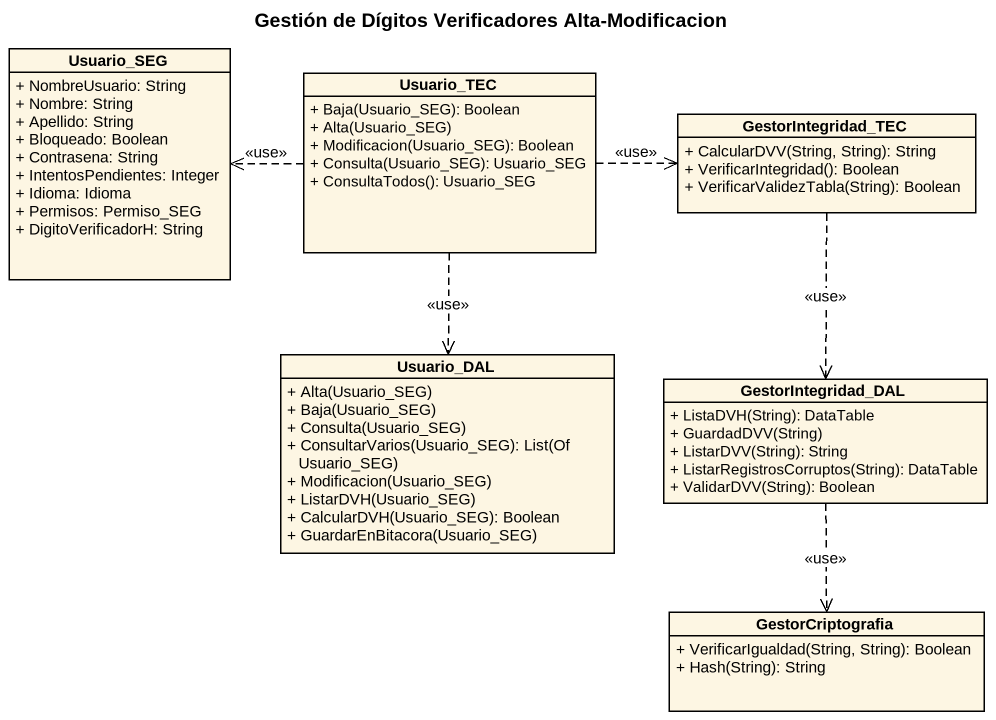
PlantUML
@startuml
title Gestión de Dígitos Verificadores Alta-Modificacion
hide circle
hide empty members
skinparam classAttributeIconSize 0
class Usuario_SEG {
  + NombreUsuario: String
  + Nombre: String
  + Apellido: String
  + Bloqueado: Boolean
  + Contrasena: String
  + IntentosPendientes: Integer
  + Idioma: Idioma
  + Permisos: Permiso_SEG
  + DigitoVerificadorH: String
}
class Usuario_TEC {
  + Baja(Usuario_SEG): Boolean
  + Alta(Usuario_SEG)
  + Modificacion(Usuario_SEG): Boolean
  + Consulta(Usuario_SEG): Usuario_SEG
  + ConsultaTodos(): Usuario_SEG
}
class GestorIntegridad_TEC {
  + CalcularDVV(String, String): String
  + VerificarIntegridad(): Boolean
  + VerificarValidezTabla(String): Boolean
}
class Usuario_DAL {
  + Alta(Usuario_SEG)
  + Baja(Usuario_SEG)
  + Consulta(Usuario_SEG)
  + ConsultarVarios(Usuario_SEG): List(Of Usuario_SEG)
  + Modificacion(Usuario_SEG)
  + ListarDVH(Usuario_SEG)
  + CalcularDVH(Usuario_SEG): Boolean
  + GuardarEnBitacora(Usuario_SEG)
}
class GestorIntegridad_DAL {
  + ListaDVH(String): DataTable
  + GuardadDVV(String)
  + ListarDVV(String): String
  + ListarRegistrosCorruptos(String): DataTable
  + ValidarDVV(String): Boolean
}
class GestorCriptografia {
  + VerificarIgualdad(String, String): Boolean
  + Hash(String): String
}
Usuario_TEC .left.> Usuario_SEG : <<use>>
Usuario_TEC .right.> GestorIntegridad_TEC : <<use>>
Usuario_TEC ..> Usuario_DAL : <<use>>
GestorIntegridad_TEC ..> GestorIntegridad_DAL : <<use>>
GestorIntegridad_DAL ..> GestorCriptografia : <<use>>
@enduml
